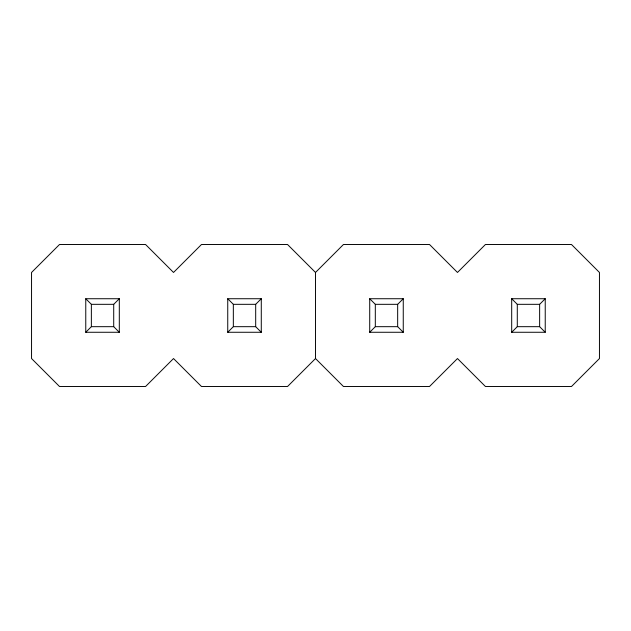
<?xml version="1.0" encoding="UTF-8"?>
<svg xmlns="http://www.w3.org/2000/svg" width="631" height="631" viewBox="0 0 631 631"><rect width="100%" height="100%" fill="white"/><g stroke="black" fill="none" stroke-linecap="round" stroke-linejoin="round"><path stroke-width="0.95" d="M85.769 332.269L91.361 326.677L91.361 304.323L85.769 298.731L119.306 298.731L119.306 332.269L85.769 332.269L85.769 298.731M91.361 304.323L113.714 304.323L119.306 298.731M227.744 332.269L233.336 326.677L233.336 304.323L227.744 298.731L261.281 298.731L261.281 332.269L227.744 332.269L227.744 298.731M261.281 332.269L255.689 326.677L255.689 304.323L261.281 298.731M315.5 272.458L343.445 244.512L429.53 244.512L457.475 272.458L485.42 244.512L571.505 244.512L599.45 272.458L599.45 358.542L571.505 386.487L485.42 386.487L457.475 358.542L429.53 386.487L343.445 386.487L315.5 358.542L315.5 272.458L287.555 244.512L201.47 244.512L173.525 272.458L145.58 244.512L59.495 244.512L31.55 272.458L31.55 358.542L59.495 386.487L145.58 386.487L173.525 358.542L201.47 386.487L287.555 386.487L315.5 358.542M369.719 332.269L375.311 326.677L375.311 304.323L369.719 298.731L403.256 298.731L403.256 332.269L369.719 332.269L369.719 298.731M375.311 304.323L397.664 304.323L403.256 298.731M511.694 332.269L517.286 326.677L539.639 326.677L545.231 332.269L511.694 332.269L511.694 298.731L545.231 298.731L545.231 332.269M539.639 326.677L539.639 304.323L545.231 298.731M233.336 304.323L255.689 304.323M511.694 298.731L517.286 304.323L539.639 304.323M91.361 326.677L113.714 326.677L119.306 332.269M233.336 326.677L255.689 326.677M375.311 326.677L397.664 326.677L403.256 332.269M517.286 304.323L517.286 326.677M397.664 304.323L397.664 326.677M113.714 304.323L113.714 326.677"/></g></svg>
